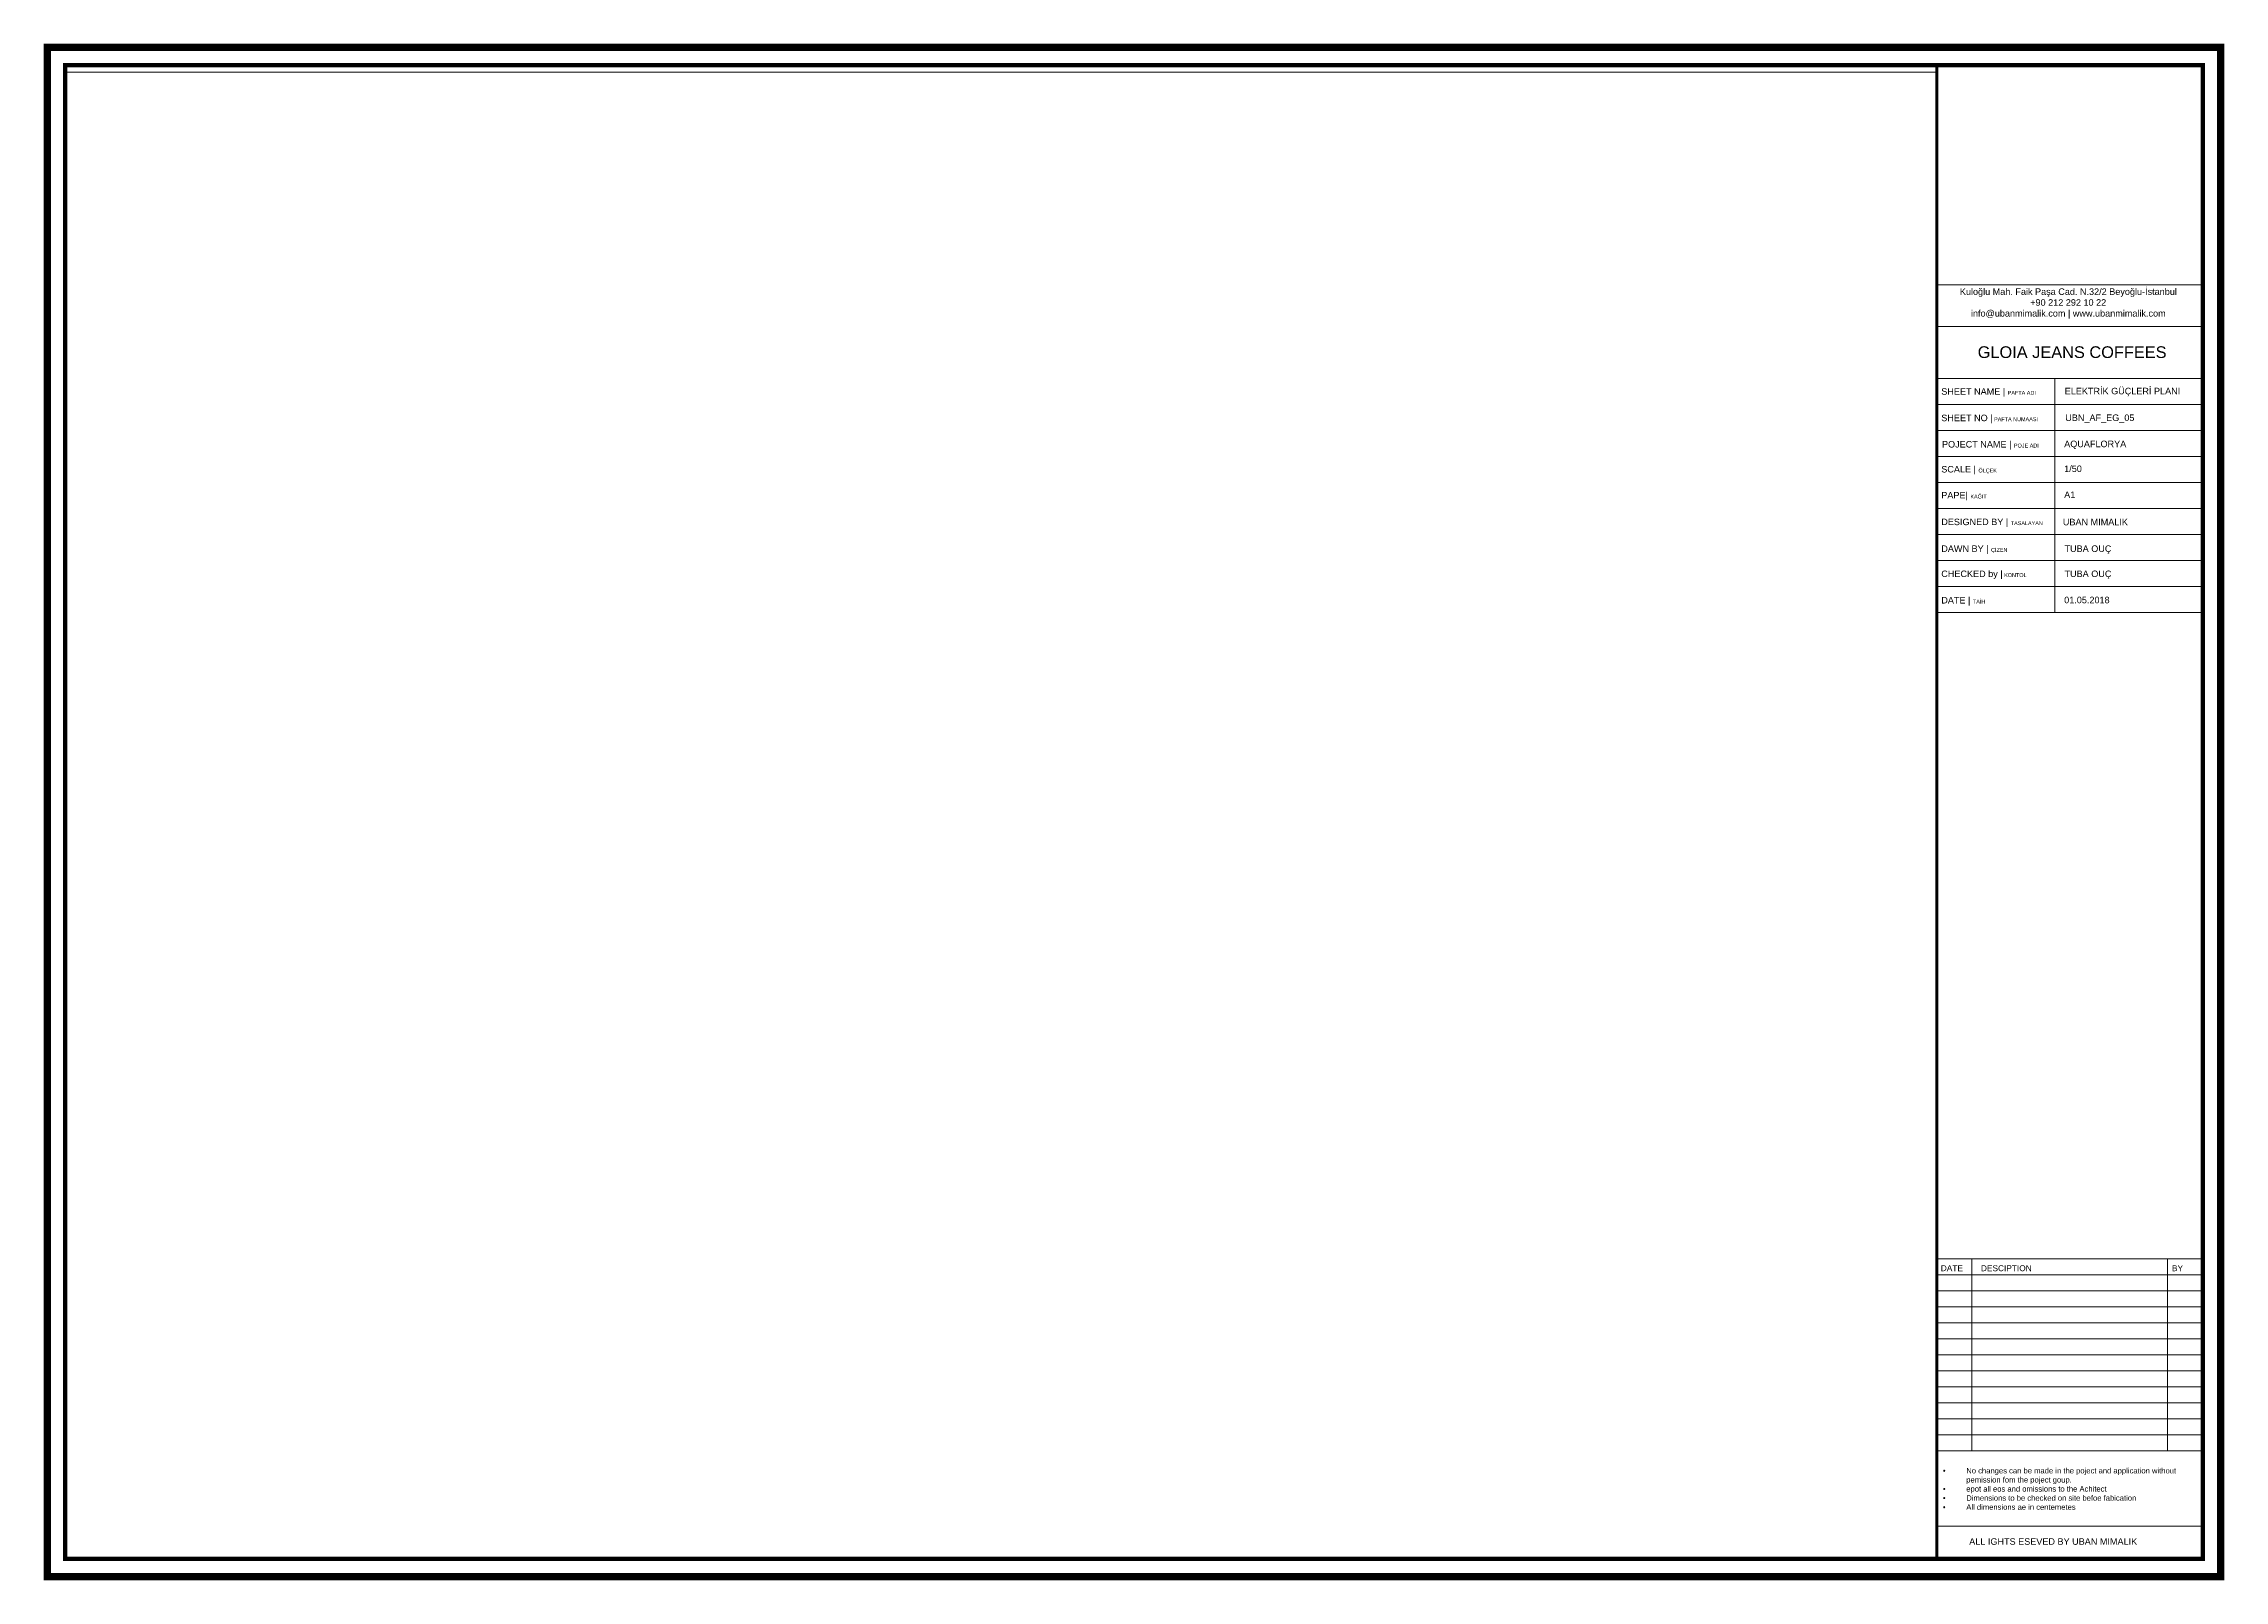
# Paper-space layout 'ELEKTRİK GÜÇLERİ' of a CAD drawing. Header units: millimetres. Extents: x 3 to 839, y 2 to 591.
import ezdxf

# ---------------------------------------------------------------- set-up
doc = ezdxf.new("R2010")
doc.units = ezdxf.units.MM
doc.layers.add('antet', color=7, linetype='Continuous', lineweight=20)
doc.layers.add('olcu', color=251, linetype='Continuous', lineweight=20)
doc.styles.add('antet', font='arial.ttf')

psp = doc.layouts.new('ELEKTRİK GÜÇLERİ')

# ---------------------------------------------------------------- linework, layer by layer
at = {"layer": 'antet'}
for p, q in [((728.92, 498.72), (831.44, 498.72)), ((728.92, 482.78), (831.44, 482.78)), ((728.92, 462.86), (831.44, 462.86)), ((774.2, 462.86), (774.2, 373.19)), ((728.92, 452.9), (831.44, 452.9)), ((728.92, 442.93), (831.44, 442.93)), ((728.92, 432.97), (831.44, 432.97)), ((728.92, 423.01), (831.44, 423.01)), ((728.92, 413.04), (831.44, 413.04)), ((728.92, 413.04), (831.44, 413.04)), ((728.92, 413.04), (831.44, 413.04)), ((728.92, 413.04), (831.44, 413.04)), ((728.92, 403.08), (831.44, 403.08)), ((728.92, 393.12), (831.44, 393.12)), ((728.92, 383.16), (831.44, 383.16)), ((728.92, 373.19), (831.44, 373.19)), ((728.92, 51.97), (830.87, 51.97)), ((728.92, 23.13), (830.87, 23.13))]:
    psp.add_line(p, q, dxfattribs=at)
at = {"layer": 'antet', "color": 1}
for points, const_width in [([(837.72, 589.76), (4.79, 589.76), (4.79, 3.71), (837.72, 3.71)], 2.82), ([(830.87, 582.92), (11.64, 582.92), (11.64, 10.56), (830.87, 10.56)], 1.61)]:
    psp.add_lwpolyline(points, close=True, dxfattribs=dict(at, const_width=const_width))
at = {"layer": 'antet', "color": 1, "const_width": 1.14}
psp.add_lwpolyline([(728.92, 582.92), (728.92, 10.56)], dxfattribs=at)
at = {"layer": 'olcu'}
for p, q in [((728.92, 119.33), (830.87, 119.33)), ((728.92, 113.21), (830.87, 113.21)), ((728.92, 107.08), (830.87, 107.08)), ((728.92, 100.96), (830.87, 100.96)), ((728.92, 94.84), (830.87, 94.84)), ((728.92, 88.71), (830.87, 88.71)), ((728.92, 82.59), (830.87, 82.59)), ((728.92, 76.46), (830.87, 76.46)), ((728.92, 70.34), (830.87, 70.34)), ((728.92, 64.22), (830.87, 64.22)), ((728.92, 58.09), (830.87, 58.09)), ((728.92, 51.97), (830.87, 51.97))]:
    psp.add_line(p, q, dxfattribs=at)
for points in [[(742.29, 125.46), (742.29, 51.97)], [(817.32, 125.46), (817.32, 51.97)]]:
    psp.add_lwpolyline(points, dxfattribs=at)

# ---------------------------------------------------------------- texts
at = {"layer": 'antet', "style": 'antet'}
for s, height, p in [('UBAN MIMALIK', 2.4907, (777.23, 406.61)), ('DATE', 2.278, (730.45, 120.78)), ('DESCIPTION', 2.278, (745.84, 120.78)), ('BY', 2.278, (819.04, 120.78)), ('ALL IGHTS ESEVED BY UBAN MIMALIK', 2.4907, (741.34, 15.94))]:
    psp.add_text(s, height=height, dxfattribs=at).set_placement(p)
at = {"layer": 'antet', "char_height": 2.4907, "attachment_point": 1, "style": 'antet'}
for s, width, insert in [('ELEKTRİK GÜÇLERİ PLANI', 66.4024, (777.94, 459.29)), ('UBN_AF_EG_05', 48.6708, (778.16, 449.06))]:
    psp.add_mtext_dynamic_manual_height_columns(s, width=width, gutter_width=12.5, heights=[0], dxfattribs=dict(at, insert=insert))
at = {"layer": 'antet', "insert": (731.25, 45.38), "char_height": 2.09238, "width": 99.6286, "attachment_point": 1, "style": 'antet'}
psp.add_mtext('\\pi-8.96648,l8.96648,t8.96648;{\\fSymbol|b0|i0|c2|p18;·^I}No changes can be made in the poject and application without pemission fom the poject goup.\\P{\\fSymbol|b0|i0|c2|p18;·^I}epot all eos and omissions to the Achitect\\P{\\fSymbol|b0|i0|c2|p18;·^I}Dimensions to be checked on site befoe fabication\\P{\\fSymbol|b0|i0|c2|p18;·^I}All dimensions ae in centemetes', dxfattribs=at)
at = {"layer": 'antet', "style": 'antet'}
for tag, p, s, height in [('AQUAFLORYA', (777.74, 436.53), 'GLOİAJEANSCOFEES', 2.4907), ('1/50', (777.74, 427.02), '', 2.49), ('A1', (777.74, 417.06), '', 2.49), ('01.05.2018', (777.74, 376.73), '', 2.49)]:
    psp.add_attdef(tag, p, s, height=height, dxfattribs=at)
at = {"layer": 'olcu', "attachment_point": 1, "style": 'antet'}
for s, width, insert, char_height in [('\\pi21.87298;Kuloğlu Mah. Faik Paşa Cad. N.32/2 Beyoğlu-İstanbul \\P\\pi48.83566;+90 212 292 10 22 \\P\\pi26.12126;info@ubanmimalik.com | www.ubanmimalik.com', 126.4145, (715.89, 497.38), 2.4907), ('\\pi16.56361;GLOIA JEANS COFFEES', 104.8561, (728.03, 475.19), 4.4832), ('SHEET NAME | {\\H0.6x;PAFTA ADI}', 62.8847, (730.64, 459.12), 2.4907), ('SHEET NO |{\\H0.6x; PAFTA NUMAASI}', 62.8847, (730.64, 448.99), 2.4907), ('POJECT NAME | {\\H0.6x;POJE ADI       }', 62.8847, (730.91, 438.89), 2.4907), ('SCALE | {\\H0.6x;ÖLÇEK}', 62.8847, (730.64, 429.33), 2.4907), ('PAPE| {\\H0.6x;KAĞIT}', 62.8847, (730.64, 419.36), 2.4907), ('DESIGNED BY | {\\H0.6x;TASALAYAN}', 62.8847, (730.64, 409.15), 2.4907), ('DAWN BY | {\\H0.6x;ÇİZEN}', 62.8847, (730.64, 398.89), 2.4907), ('TUBA OUÇ', 62.8847, (777.86, 398.89), 2.491), ('CHECKED by |{\\H0.6x; KONTOL}', 62.8847, (730.64, 389.26), 2.4907), ('TUBA OUÇ', 62.8847, (777.86, 389.26), 2.491), ('DATE | {\\H0.6x;TAİH}', 62.8847, (730.64, 379.12), 2.4907)]:
    psp.add_mtext_dynamic_manual_height_columns(s, width=width, gutter_width=12.5, heights=[0], dxfattribs=dict(at, insert=insert, char_height=char_height))

# ---------------------------------------------------------------- viewports
at = {"layer": 'antet', "ltscale": 200, "view_target_point": (86970.27, 60626.19)}
psp.add_viewport(center=(779.9, 88.71), size=(101.95, 73.4904), view_center_point=(196304.17, -27054.06), view_height=3456.987, dxfattribs=at)
at = {"layer": 'Defpoints', "color": 0, "linetype": 'ByBlock', "view_twist_angle": 720}
vp = psp.add_viewport(center=(370.28, 295.42), size=(717.28, 569.7324), view_center_point=(11551.6, 3667), view_height=2848.6621, status=3, dxfattribs=at)
vp.frozen_layers = ['Defpoints']

doc.saveas('drawing.dxf')
